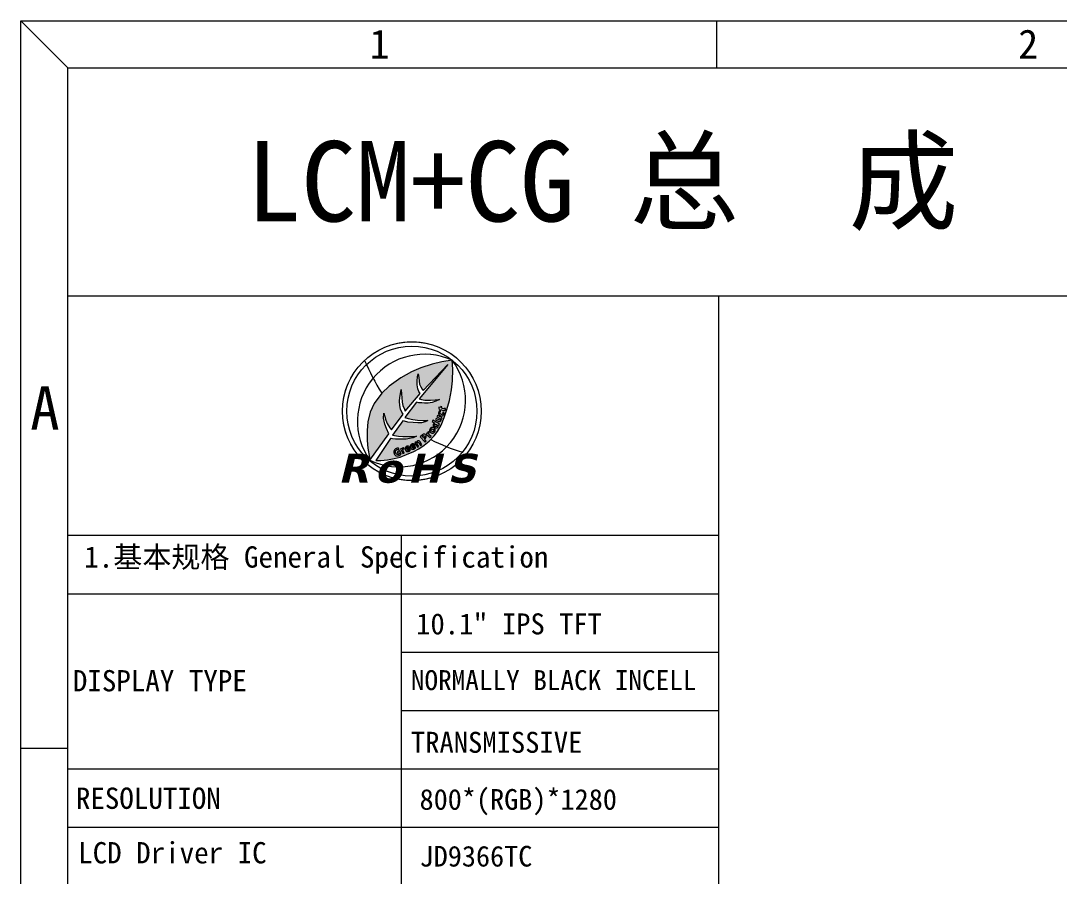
# Model space of a CAD drawing. Header units: millimetres. Extents: x 964 to 1969, y -17351 to -16641.
# Drawn here: x 964.4 to 1226.3, y -16856.4 to -16640.6 of the extents above; entities that cross this region are included whole.
import ezdxf

# ---------------------------------------------------------------- set-up
doc = ezdxf.new("R2010")
doc.units = ezdxf.units.MM
doc.layers.get('0').update_dxf_attribs({"lineweight": 20})
doc.layers.add('LCD', color=4, linetype='Continuous', lineweight=15)
doc.layers.add('图框', color=7, linetype='Continuous', lineweight=30)
doc.styles.add('宋体', font='')
doc.styles.add('文字', font='')
doc.styles.add('汉字', font='')
doc.styles.get('宋体').set_extended_font_data('SimSun')
doc.styles.get('文字').set_extended_font_data('SimSun')
doc.styles.get('汉字').set_extended_font_data('NSimSun')

msp = doc.modelspace()

# ---------------------------------------------------------------- hatches: boundary and pattern name
at = {"lineweight": 0}
h = msp.add_hatch(color=3, dxfattribs=at)
h.dxf.hatch_style = 1
h.set_gradient(color1=(0, 255, 0), one_color=1, tint=1)
h.paths.add_polyline_path([(1071.575, -16738.446), (1071.573, -16738.4), (1071.309, -16738.296), (1071.311, -16738.319), (1071.309, -16738.379), (1071.295, -16738.432), (1071.279, -16738.466), (1071.247, -16738.503), (1071.208, -16738.526), (1071.161, -16738.535), (1071.105, -16738.529), (1071.041, -16738.51), (1070.53, -16738.308), (1070.638, -16738.032), (1070.374, -16737.927), (1070.265, -16738.204), (1069.898, -16738.059), (1069.859, -16738.451), (1070.126, -16738.556), (1070.048, -16738.756), (1070.312, -16738.86), (1070.391, -16738.66), (1070.963, -16738.886), (1071.021, -16738.906), (1071.08, -16738.921), (1071.135, -16738.93), (1071.187, -16738.933), (1071.237, -16738.929), (1071.283, -16738.918), (1071.326, -16738.9), (1071.366, -16738.876), (1071.403, -16738.846), (1071.437, -16738.809), (1071.468, -16738.766), (1071.497, -16738.716), (1071.521, -16738.66), (1071.536, -16738.621), (1071.556, -16738.557), (1071.569, -16738.498)], flags=16)
h.paths.add_polyline_path([(1071.185, -16739.571), (1071.186, -16739.52), (1071.181, -16739.473), (1070.893, -16739.359), (1070.898, -16739.386), (1070.906, -16739.446), (1070.908, -16739.506), (1070.903, -16739.563), (1070.892, -16739.618), (1070.874, -16739.671), (1070.869, -16739.683), (1070.842, -16739.739), (1070.809, -16739.788), (1070.771, -16739.828), (1070.727, -16739.862), (1070.678, -16739.887), (1070.663, -16739.893), (1070.611, -16739.906), (1070.557, -16739.912), (1070.5, -16739.909), (1070.441, -16739.897), (1070.379, -16739.877), (1070.349, -16739.864), (1070.293, -16739.834), (1070.246, -16739.8), (1070.206, -16739.762), (1070.172, -16739.719), (1070.147, -16739.671), (1070.14, -16739.655), (1070.125, -16739.602), (1070.118, -16739.547), (1070.12, -16739.491), (1070.131, -16739.433), (1070.15, -16739.372), (1070.156, -16739.359), (1070.182, -16739.307), (1070.214, -16739.26), (1070.251, -16739.216), (1070.295, -16739.177), (1070.344, -16739.142), (1070.04, -16739.022), (1070.015, -16739.045), (1069.982, -16739.082), (1069.951, -16739.126), (1069.92, -16739.178), (1069.891, -16739.239), (1069.862, -16739.307), (1069.841, -16739.365), (1069.823, -16739.425), (1069.81, -16739.484), (1069.801, -16739.542), (1069.797, -16739.599), (1069.798, -16739.655), (1069.803, -16739.71), (1069.813, -16739.764), (1069.827, -16739.817), (1069.846, -16739.868), (1069.869, -16739.917), (1069.896, -16739.964), (1069.928, -16740.008), (1069.963, -16740.05), (1070.003, -16740.089), (1070.047, -16740.126), (1070.094, -16740.16), (1070.146, -16740.19), (1070.202, -16740.219), (1070.262, -16740.245), (1070.321, -16740.265), (1070.379, -16740.281), (1070.437, -16740.292), (1070.494, -16740.297), (1070.55, -16740.297), (1070.606, -16740.292), (1070.661, -16740.282), (1070.714, -16740.267), (1070.767, -16740.246), (1070.775, -16740.243), (1070.824, -16740.217), (1070.871, -16740.187), (1070.915, -16740.154), (1070.956, -16740.116), (1070.993, -16740.074), (1071.028, -16740.028), (1071.059, -16739.977), (1071.087, -16739.923), (1071.113, -16739.864), (1071.134, -16739.807), (1071.154, -16739.743), (1071.17, -16739.683), (1071.18, -16739.625)], flags=16)
h.paths.add_polyline_path([(1069.832, -16741.695), (1069.889, -16741.711), (1069.944, -16741.721), (1069.997, -16741.726), (1070.047, -16741.726), (1070.095, -16741.719), (1070.139, -16741.708), (1070.182, -16741.691), (1070.222, -16741.668), (1070.26, -16741.64), (1070.295, -16741.606), (1070.327, -16741.567), (1070.358, -16741.521), (1070.385, -16741.47), (1070.397, -16741.443), (1070.416, -16741.39), (1070.429, -16741.336), (1070.434, -16741.282), (1070.432, -16741.228), (1070.423, -16741.174), (1070.407, -16741.119), (1070.384, -16741.065), (1070.354, -16741.01), (1070.356, -16741.005), (1070.535, -16741.093), (1070.702, -16740.753), (1069.531, -16740.177), (1069.364, -16740.517), (1070.034, -16740.846), (1070.091, -16740.879), (1070.137, -16740.916), (1070.173, -16740.957), (1070.199, -16741.003), (1070.21, -16741.035), (1070.218, -16741.09), (1070.211, -16741.146), (1070.19, -16741.203), (1070.165, -16741.247), (1070.131, -16741.283), (1070.094, -16741.309), (1070.05, -16741.324), (1070.003, -16741.329), (1069.949, -16741.323), (1069.89, -16741.306), (1069.827, -16741.279), (1069.153, -16740.948), (1068.985, -16741.289), (1069.691, -16741.637), (1069.709, -16741.645), (1069.772, -16741.673)], flags=16)
h.paths.add_polyline_path([(1069.401, -16742.857), (1069.395, -16742.868), (1069.36, -16742.916), (1069.318, -16742.953), (1069.27, -16742.98), (1069.214, -16742.995), (1069.164, -16742.999), (1069.112, -16742.995), (1069.056, -16742.982), (1068.997, -16742.961), (1068.936, -16742.931), (1068.912, -16742.917), (1068.857, -16742.882), (1068.809, -16742.844), (1068.769, -16742.804), (1068.736, -16742.762), (1068.71, -16742.717), (1068.7, -16742.693), (1068.686, -16742.638), (1068.684, -16742.583), (1068.695, -16742.528), (1068.718, -16742.473), (1068.747, -16742.43), (1068.787, -16742.389), (1068.834, -16742.359), (1068.889, -16742.339), (1068.895, -16742.337), (1068.951, -16742.331), (1069.007, -16742.334), (1069.063, -16742.349), (1069.119, -16742.375), (1069.215, -16742.426), (1069.264, -16742.456), (1069.312, -16742.493), (1069.352, -16742.534), (1069.385, -16742.578), (1069.41, -16742.625), (1069.414, -16742.636), (1069.43, -16742.693), (1069.433, -16742.749), (1069.424, -16742.803)], flags=0)
h.paths.add_polyline_path([(1069.035, -16743.294), (1069.091, -16743.306), (1069.146, -16743.314), (1069.199, -16743.317), (1069.252, -16743.314), (1069.304, -16743.307), (1069.348, -16743.297), (1069.402, -16743.279), (1069.452, -16743.255), (1069.498, -16743.226), (1069.542, -16743.19), (1069.581, -16743.149), (1069.618, -16743.102), (1069.651, -16743.049), (1069.665, -16743.021), (1069.689, -16742.967), (1069.707, -16742.911), (1069.717, -16742.857), (1069.72, -16742.803), (1069.716, -16742.749), (1069.705, -16742.694), (1069.687, -16742.641), (1069.662, -16742.588), (1069.665, -16742.583), (1069.826, -16742.673), (1070.011, -16742.342), (1068.328, -16741.396), (1068.142, -16741.727), (1068.821, -16742.108), (1068.818, -16742.113), (1068.792, -16742.114), (1068.739, -16742.121), (1068.689, -16742.137), (1068.641, -16742.16), (1068.597, -16742.191), (1068.556, -16742.231), (1068.518, -16742.278), (1068.483, -16742.334), (1068.469, -16742.361), (1068.444, -16742.415), (1068.426, -16742.47), (1068.414, -16742.525), (1068.408, -16742.58), (1068.408, -16742.636), (1068.413, -16742.692), (1068.426, -16742.747), (1068.444, -16742.804), (1068.454, -16742.831), (1068.478, -16742.879), (1068.506, -16742.926), (1068.537, -16742.971), (1068.573, -16743.013), (1068.613, -16743.055), (1068.657, -16743.094), (1068.706, -16743.132), (1068.758, -16743.167), (1068.814, -16743.201), (1068.861, -16743.226), (1068.921, -16743.254), (1068.978, -16743.276)], flags=16)
h.paths.add_polyline_path([(1068.221, -16744.641), (1068.276, -16744.641), (1068.33, -16744.636), (1068.384, -16744.626), (1068.411, -16744.619), (1068.464, -16744.602), (1068.513, -16744.58), (1068.561, -16744.554), (1068.607, -16744.523), (1068.651, -16744.488), (1068.694, -16744.448), (1068.734, -16744.403), (1068.773, -16744.354), (1068.81, -16744.299), (1068.835, -16744.259), (1068.865, -16744.203), (1068.89, -16744.147), (1068.91, -16744.092), (1068.925, -16744.037), (1068.936, -16743.982), (1068.941, -16743.927), (1068.941, -16743.873), (1068.937, -16743.818), (1068.928, -16743.764), (1068.919, -16743.729), (1068.901, -16743.676), (1068.879, -16743.626), (1068.853, -16743.578), (1068.823, -16743.532), (1068.787, -16743.487), (1068.747, -16743.445), (1068.702, -16743.405), (1068.654, -16743.366), (1068.6, -16743.329), (1068.585, -16743.32), (1068.53, -16743.288), (1068.474, -16743.261), (1068.419, -16743.24), (1068.364, -16743.224), (1068.309, -16743.213), (1068.254, -16743.208), (1068.2, -16743.207), (1068.145, -16743.212), (1068.09, -16743.222), (1068.068, -16743.227), (1068.016, -16743.244), (1067.966, -16743.266), (1067.918, -16743.292), (1067.872, -16743.322), (1067.828, -16743.357), (1067.785, -16743.397), (1067.744, -16743.442), (1067.706, -16743.491), (1067.669, -16743.545), (1067.643, -16743.586), (1067.614, -16743.642), (1067.588, -16743.698), (1067.568, -16743.753), (1067.552, -16743.808), (1067.541, -16743.863), (1067.535, -16743.918), (1067.533, -16743.972), (1067.536, -16744.026), (1067.544, -16744.08), (1067.552, -16744.115), (1067.568, -16744.168), (1067.589, -16744.218), (1067.614, -16744.266), (1067.644, -16744.312), (1067.679, -16744.357), (1067.719, -16744.399), (1067.763, -16744.44), (1067.812, -16744.48), (1067.866, -16744.516), (1067.89, -16744.531), (1067.946, -16744.562), (1068.001, -16744.588), (1068.056, -16744.609), (1068.112, -16744.625), (1068.167, -16744.636)], flags=16)
h.paths.add_polyline_path([(1067.91, -16743.711), (1067.926, -16743.687), (1067.96, -16743.647), (1067.998, -16743.614), (1068.037, -16743.59), (1068.081, -16743.575), (1068.126, -16743.567), (1068.175, -16743.568), (1068.227, -16743.578), (1068.281, -16743.597), (1068.337, -16743.623), (1068.398, -16743.658), (1068.442, -16743.689), (1068.495, -16743.73), (1068.538, -16743.772), (1068.572, -16743.814), (1068.598, -16743.858), (1068.615, -16743.902), (1068.624, -16743.946), (1068.623, -16743.992), (1068.614, -16744.037), (1068.597, -16744.084), (1068.57, -16744.132), (1068.545, -16744.168), (1068.509, -16744.207), (1068.471, -16744.238), (1068.43, -16744.261), (1068.387, -16744.276), (1068.341, -16744.281), (1068.292, -16744.279), (1068.241, -16744.269), (1068.186, -16744.251), (1068.129, -16744.224), (1068.07, -16744.189), (1068.053, -16744.178), (1068, -16744.138), (1067.955, -16744.097), (1067.919, -16744.054), (1067.89, -16744.009), (1067.871, -16743.962), (1067.862, -16743.93), (1067.856, -16743.876), (1067.863, -16743.821), (1067.88, -16743.766)], flags=0)
h.paths.add_polyline_path([(1067.132, -16744.737), (1067.129, -16744.741), (1066.947, -16744.577), (1066.692, -16744.86), (1067.663, -16745.732), (1067.918, -16745.449), (1067.45, -16745.029), (1067.405, -16744.985), (1067.366, -16744.937), (1067.335, -16744.889), (1067.312, -16744.84), (1067.299, -16744.79), (1067.298, -16744.782), (1067.294, -16744.725), (1067.304, -16744.671), (1067.327, -16744.62), (1067.362, -16744.571), (1067.407, -16744.528), (1067.455, -16744.495), (1067.505, -16744.473), (1067.243, -16744.237), (1067.21, -16744.257), (1067.163, -16744.303), (1067.147, -16744.322), (1067.115, -16744.368), (1067.092, -16744.415), (1067.077, -16744.464), (1067.072, -16744.515), (1067.074, -16744.568), (1067.085, -16744.623), (1067.104, -16744.68)], flags=16)
h.paths.add_polyline_path([(1065.782, -16745.392), (1065.813, -16745.365), (1065.864, -16745.328), (1065.913, -16745.3), (1065.962, -16745.282), (1066.009, -16745.274), (1066.055, -16745.275), (1066.1, -16745.286), (1066.145, -16745.306), (1066.187, -16745.337), (1066.229, -16745.376), (1066.257, -16745.411), (1066.287, -16745.456), (1066.307, -16745.501), (1066.317, -16745.547), (1066.318, -16745.594), (1066.309, -16745.64), (1066.291, -16745.687), (1066.263, -16745.734), (1066.225, -16745.781), (1066.178, -16745.828), (1066.054, -16745.942), (1065.655, -16745.509)], flags=0)
h.paths.add_polyline_path([(1066.688, -16746.631), (1066.256, -16746.162), (1066.404, -16746.027), (1066.428, -16746.005), (1066.472, -16745.96), (1066.513, -16745.915), (1066.548, -16745.868), (1066.58, -16745.819), (1066.607, -16745.77), (1066.63, -16745.719), (1066.649, -16745.666), (1066.663, -16745.613), (1066.673, -16745.558), (1066.678, -16745.505), (1066.678, -16745.448), (1066.672, -16745.392), (1066.661, -16745.338), (1066.645, -16745.285), (1066.621, -16745.234), (1066.593, -16745.184), (1066.559, -16745.135), (1066.52, -16745.088), (1066.513, -16745.081), (1066.472, -16745.04), (1066.43, -16745.003), (1066.387, -16744.972), (1066.344, -16744.945), (1066.301, -16744.924), (1066.257, -16744.906), (1066.211, -16744.894), (1066.166, -16744.887), (1066.12, -16744.884), (1066.074, -16744.886), (1066.027, -16744.894), (1065.979, -16744.905), (1065.93, -16744.922), (1065.881, -16744.944), (1065.832, -16744.97), (1065.781, -16745.001), (1065.73, -16745.038), (1065.679, -16745.079), (1065.627, -16745.124), (1065.164, -16745.55), (1066.402, -16746.894)], flags=16)
h.paths.add_polyline_path([(1064.389, -16747.095), (1064.412, -16747.043), (1064.447, -16746.999), (1064.493, -16746.964), (1064.507, -16746.956), (1064.553, -16746.937), (1064.598, -16746.929), (1064.643, -16746.932), (1064.686, -16746.947), (1064.728, -16746.973), (1064.77, -16747.01), (1064.811, -16747.058), (1064.851, -16747.118), (1065.225, -16747.742), (1065.549, -16747.548), (1065.139, -16746.862), (1065.109, -16746.815), (1065.071, -16746.761), (1065.031, -16746.713), (1064.99, -16746.671), (1064.95, -16746.636), (1064.907, -16746.606), (1064.865, -16746.583), (1064.821, -16746.566), (1064.776, -16746.556), (1064.73, -16746.552), (1064.684, -16746.554), (1064.637, -16746.562), (1064.589, -16746.576), (1064.54, -16746.598), (1064.49, -16746.624), (1064.442, -16746.656), (1064.398, -16746.693), (1064.359, -16746.733), (1064.327, -16746.776), (1064.3, -16746.824), (1064.28, -16746.874), (1064.265, -16746.928), (1064.256, -16746.985), (1064.253, -16747.046), (1064.25, -16747.048), (1064.142, -16746.87), (1063.816, -16747.066), (1064.487, -16748.185), (1064.814, -16747.988), (1064.431, -16747.35), (1064.403, -16747.294), (1064.385, -16747.239), (1064.378, -16747.183), (1064.381, -16747.129)], flags=16)
h.paths.add_polyline_path([(1063.138, -16747.636), (1063.141, -16747.634), (1063.193, -16747.616), (1063.241, -16747.609), (1063.288, -16747.613), (1063.331, -16747.628), (1063.372, -16747.655), (1063.409, -16747.693), (1063.443, -16747.742), (1063.475, -16747.802), (1063.017, -16748.013), (1063.016, -16748.011), (1063.002, -16747.949), (1062.997, -16747.89), (1063.001, -16747.834), (1063.014, -16747.781), (1063.023, -16747.757), (1063.052, -16747.705), (1063.09, -16747.665)], flags=0)
h.paths.add_polyline_path([(1063.927, -16748.428), (1063.963, -16748.39), (1063.994, -16748.351), (1063.877, -16748.096), (1063.85, -16748.136), (1063.814, -16748.18), (1063.774, -16748.221), (1063.73, -16748.259), (1063.683, -16748.293), (1063.631, -16748.324), (1063.576, -16748.352), (1063.517, -16748.376), (1063.459, -16748.393), (1063.404, -16748.401), (1063.353, -16748.402), (1063.305, -16748.394), (1063.261, -16748.377), (1063.22, -16748.353), (1063.182, -16748.32), (1063.148, -16748.278), (1063.117, -16748.229), (1063.897, -16747.871), (1063.83, -16747.724), (1063.812, -16747.687), (1063.78, -16747.63), (1063.747, -16747.578), (1063.711, -16747.531), (1063.673, -16747.489), (1063.632, -16747.452), (1063.589, -16747.42), (1063.543, -16747.391), (1063.495, -16747.369), (1063.48, -16747.362), (1063.428, -16747.346), (1063.374, -16747.336), (1063.32, -16747.331), (1063.265, -16747.333), (1063.208, -16747.341), (1063.15, -16747.353), (1063.091, -16747.373), (1063.031, -16747.398), (1062.979, -16747.424), (1062.929, -16747.455), (1062.883, -16747.489), (1062.84, -16747.527), (1062.803, -16747.568), (1062.769, -16747.613), (1062.739, -16747.661), (1062.714, -16747.712), (1062.692, -16747.768), (1062.683, -16747.798), (1062.67, -16747.851), (1062.662, -16747.906), (1062.659, -16747.961), (1062.66, -16748.017), (1062.666, -16748.074), (1062.677, -16748.131), (1062.693, -16748.188), (1062.713, -16748.247), (1062.737, -16748.306), (1062.744, -16748.319), (1062.774, -16748.378), (1062.806, -16748.432), (1062.841, -16748.481), (1062.878, -16748.526), (1062.917, -16748.565), (1062.96, -16748.601), (1063.004, -16748.631), (1063.05, -16748.657), (1063.099, -16748.679), (1063.107, -16748.681), (1063.158, -16748.698), (1063.21, -16748.708), (1063.263, -16748.713), (1063.318, -16748.714), (1063.375, -16748.709), (1063.432, -16748.698), (1063.491, -16748.683), (1063.551, -16748.662), (1063.612, -16748.637), (1063.626, -16748.63), (1063.686, -16748.6), (1063.743, -16748.568), (1063.795, -16748.535), (1063.844, -16748.501), (1063.888, -16748.466)], flags=16)
h.paths.add_polyline_path([(1061.836, -16748.208), (1061.838, -16748.207), (1061.891, -16748.19), (1061.94, -16748.183), (1061.986, -16748.188), (1062.029, -16748.205), (1062.069, -16748.232), (1062.106, -16748.27), (1062.14, -16748.32), (1062.17, -16748.381), (1061.708, -16748.584), (1061.708, -16748.582), (1061.695, -16748.52), (1061.691, -16748.461), (1061.696, -16748.405), (1061.709, -16748.352), (1061.719, -16748.328), (1061.749, -16748.277), (1061.788, -16748.237)], flags=0)
h.paths.add_polyline_path([(1062.612, -16749.014), (1062.649, -16748.976), (1062.681, -16748.937), (1062.568, -16748.681), (1062.54, -16748.72), (1062.503, -16748.764), (1062.463, -16748.804), (1062.418, -16748.84), (1062.37, -16748.874), (1062.318, -16748.905), (1062.262, -16748.932), (1062.203, -16748.955), (1062.145, -16748.971), (1062.09, -16748.978), (1062.039, -16748.978), (1061.991, -16748.969), (1061.947, -16748.952), (1061.906, -16748.927), (1061.869, -16748.893), (1061.835, -16748.852), (1061.806, -16748.801), (1062.591, -16748.456), (1062.526, -16748.308), (1062.508, -16748.27), (1062.478, -16748.213), (1062.446, -16748.161), (1062.41, -16748.113), (1062.372, -16748.071), (1062.332, -16748.033), (1062.29, -16747.999), (1062.245, -16747.971), (1062.197, -16747.947), (1062.182, -16747.941), (1062.13, -16747.924), (1062.077, -16747.913), (1062.022, -16747.908), (1061.967, -16747.908), (1061.91, -16747.914), (1061.853, -16747.927), (1061.793, -16747.945), (1061.733, -16747.969), (1061.681, -16747.994), (1061.63, -16748.024), (1061.583, -16748.058), (1061.54, -16748.095), (1061.502, -16748.136), (1061.467, -16748.18), (1061.437, -16748.228), (1061.41, -16748.279), (1061.388, -16748.333), (1061.379, -16748.363), (1061.365, -16748.417), (1061.356, -16748.471), (1061.351, -16748.527), (1061.352, -16748.583), (1061.357, -16748.639), (1061.367, -16748.696), (1061.382, -16748.755), (1061.401, -16748.813), (1061.425, -16748.873), (1061.431, -16748.885), (1061.46, -16748.945), (1061.491, -16748.999), (1061.526, -16749.049), (1061.562, -16749.095), (1061.6, -16749.135), (1061.642, -16749.171), (1061.686, -16749.202), (1061.732, -16749.229), (1061.781, -16749.251), (1061.788, -16749.254), (1061.839, -16749.27), (1061.891, -16749.282), (1061.944, -16749.288), (1061.999, -16749.289), (1062.056, -16749.285), (1062.113, -16749.276), (1062.172, -16749.261), (1062.232, -16749.242), (1062.294, -16749.217), (1062.308, -16749.211), (1062.369, -16749.182), (1062.426, -16749.15), (1062.479, -16749.118), (1062.528, -16749.085), (1062.572, -16749.05)], flags=16)
h.paths.add_polyline_path([(1060.674, -16748.694), (1060.67, -16748.696), (1060.565, -16748.474), (1060.22, -16748.637), (1060.776, -16749.817), (1061.121, -16749.655), (1060.853, -16749.087), (1060.829, -16749.028), (1060.811, -16748.969), (1060.801, -16748.912), (1060.8, -16748.859), (1060.806, -16748.808), (1060.809, -16748.8), (1060.828, -16748.746), (1060.858, -16748.7), (1060.898, -16748.661), (1060.95, -16748.631), (1061.008, -16748.608), (1061.065, -16748.596), (1061.119, -16748.595), (1060.969, -16748.276), (1060.931, -16748.282), (1060.87, -16748.306), (1060.848, -16748.317), (1060.801, -16748.346), (1060.761, -16748.382), (1060.729, -16748.421), (1060.703, -16748.466), (1060.685, -16748.515), (1060.674, -16748.57), (1060.67, -16748.63)], flags=16)
h.paths.add_polyline_path([(1060.267, -16750.012), (1060.305, -16749.973), (1060.34, -16749.933), (1060.02, -16749.084), (1059.31, -16749.351), (1059.42, -16749.643), (1059.766, -16749.513), (1059.898, -16749.864), (1059.886, -16749.876), (1059.846, -16749.91), (1059.799, -16749.941), (1059.744, -16749.97), (1059.682, -16749.996), (1059.636, -16750.012), (1059.576, -16750.027), (1059.518, -16750.037), (1059.461, -16750.039), (1059.405, -16750.036), (1059.352, -16750.026), (1059.299, -16750.011), (1059.248, -16749.988), (1059.233, -16749.981), (1059.189, -16749.953), (1059.147, -16749.921), (1059.107, -16749.883), (1059.071, -16749.841), (1059.037, -16749.794), (1059.006, -16749.741), (1058.977, -16749.684), (1058.951, -16749.623), (1058.94, -16749.589), (1058.922, -16749.528), (1058.909, -16749.469), (1058.902, -16749.411), (1058.9, -16749.355), (1058.903, -16749.299), (1058.912, -16749.245), (1058.926, -16749.192), (1058.945, -16749.14), (1058.95, -16749.128), (1058.976, -16749.077), (1059.006, -16749.03), (1059.041, -16748.987), (1059.08, -16748.948), (1059.125, -16748.912), (1059.174, -16748.88), (1059.226, -16748.852), (1059.285, -16748.828), (1059.296, -16748.823), (1059.358, -16748.802), (1059.418, -16748.784), (1059.478, -16748.77), (1059.536, -16748.76), (1059.594, -16748.753), (1059.65, -16748.749), (1059.706, -16748.75), (1059.76, -16748.753), (1059.813, -16748.76), (1059.683, -16748.415), (1059.64, -16748.416), (1059.586, -16748.419), (1059.53, -16748.425), (1059.474, -16748.434), (1059.417, -16748.445), (1059.358, -16748.459), (1059.299, -16748.476), (1059.238, -16748.496), (1059.176, -16748.518), (1059.127, -16748.537), (1059.069, -16748.563), (1059.014, -16748.591), (1058.962, -16748.62), (1058.912, -16748.653), (1058.865, -16748.686), (1058.821, -16748.722), (1058.779, -16748.76), (1058.74, -16748.8), (1058.705, -16748.841), (1058.672, -16748.885), (1058.641, -16748.931), (1058.613, -16748.979), (1058.588, -16749.029), (1058.577, -16749.052), (1058.556, -16749.105), (1058.538, -16749.158), (1058.524, -16749.213), (1058.514, -16749.267), (1058.506, -16749.323), (1058.503, -16749.378), (1058.503, -16749.435), (1058.506, -16749.492), (1058.513, -16749.549), (1058.523, -16749.607), (1058.537, -16749.666), (1058.555, -16749.725), (1058.576, -16749.784), (1058.594, -16749.831), (1058.62, -16749.889), (1058.648, -16749.945), (1058.679, -16749.997), (1058.711, -16750.046), (1058.746, -16750.091), (1058.783, -16750.134), (1058.822, -16750.174), (1058.863, -16750.21), (1058.906, -16750.243), (1058.951, -16750.273), (1058.999, -16750.3), (1059.048, -16750.324), (1059.096, -16750.342), (1059.147, -16750.359), (1059.2, -16750.372), (1059.253, -16750.382), (1059.308, -16750.388), (1059.363, -16750.391), (1059.419, -16750.389), (1059.476, -16750.385), (1059.535, -16750.377), (1059.594, -16750.365), (1059.655, -16750.35), (1059.716, -16750.332), (1059.779, -16750.31), (1059.819, -16750.294), (1059.879, -16750.269), (1059.936, -16750.242), (1059.991, -16750.214), (1060.044, -16750.184), (1060.093, -16750.152), (1060.141, -16750.12), (1060.185, -16750.085), (1060.228, -16750.049)], flags=16)
h.paths.add_polyline_path([(1073.199, -16726.23), (1070.646, -16726.663), (1068.177, -16727.223), (1065.351, -16728.164), (1063.001, -16729.184), (1060.239, -16730.697), (1057.302, -16732.75), (1055.449, -16734.537), (1053.539, -16737.154), (1052.548, -16739.38), (1051.966, -16741.808), (1051.776, -16743.939), (1051.776, -16746.473), (1051.981, -16748.388), (1052.349, -16750.78), (1052.432, -16751.32), (1052.46, -16751.48), (1057.257, -16744.825), (1056.65, -16743.491), (1056.275, -16742.375), (1055.94, -16740.9), (1055.957, -16739.798), (1055.969, -16739.601), (1056.233, -16740.465), (1056.52, -16741.403), (1056.838, -16742.181), (1057.509, -16743.301), (1057.899, -16743.772), (1060.825, -16739.845), (1060.522, -16739.362), (1060.213, -16738.6), (1060.062, -16737.703), (1059.971, -16736.604), (1060.045, -16735.64), (1060.179, -16734.708), (1060.332, -16733.647), (1060.45, -16734.78), (1060.527, -16735.684), (1060.625, -16736.828), (1060.804, -16737.692), (1061.188, -16738.576), (1061.405, -16739.074), (1065.162, -16734.667), (1064.835, -16734.133), (1064.579, -16733.43), (1064.377, -16732.444), (1064.369, -16731.538), (1064.447, -16730.328), (1064.678, -16729.675), (1064.816, -16730.636), (1064.914, -16731.565), (1065.02, -16732.305), (1065.3, -16732.972), (1065.662, -16733.509), (1065.893, -16733.852), (1072.136, -16727.313), (1064.917, -16735.996), (1065.514, -16736.164), (1066.349, -16736.29), (1066.918, -16736.29), (1067.794, -16736.29), (1068.942, -16736.22), (1069.751, -16736.171), (1070.042, -16736.133), (1069.132, -16736.559), (1068.152, -16736.87), (1067.132, -16737.054), (1066.262, -16737.054), (1065.566, -16737.015), (1064.825, -16736.973), (1064.221, -16736.857), (1061.278, -16740.712), (1062.123, -16740.943), (1063.311, -16741.237), (1064.467, -16741.343), (1065.974, -16741.43), (1066.783, -16741.43), (1067.083, -16741.414), (1066.421, -16741.796), (1065.467, -16742.03), (1064.571, -16742.03), (1063.393, -16741.995), (1062, -16741.832), (1061.194, -16741.627), (1060.772, -16741.52), (1058.159, -16745.155), (1059.663, -16745.379), (1060.815, -16745.474), (1062.034, -16745.474), (1063.277, -16745.474), (1064.256, -16745.376), (1063.393, -16745.8), (1062.444, -16746.024), (1061.623, -16746.138), (1060.943, -16746.175), (1059.742, -16746.159), (1058.915, -16746.122), (1058.213, -16746.095), (1057.819, -16745.993), (1057.704, -16745.974), (1053.938, -16751.501), (1055.249, -16751.527), (1056.906, -16751.369), (1058.631, -16750.997), (1060.071, -16750.687), (1061.697, -16750.028), (1063.526, -16749.25), (1064.797, -16748.595), (1066.173, -16747.68), (1067.416, -16746.692), (1068.68, -16745.304), (1069.532, -16744.207), (1070.468, -16742.632), (1071.206, -16740.661), (1071.858, -16738.641), (1072.522, -16736.408), (1073.046, -16733.691), (1073.262, -16731.408), (1073.354, -16728.533)])
h = msp.add_hatch(color=81, dxfattribs=at)
h.dxf.hatch_style = 1
h.set_gradient(color1=(159, 255, 127), tint=1)
h.paths.add_polyline_path([(1061.836, -16748.208), (1061.838, -16748.207), (1061.891, -16748.19), (1061.94, -16748.183), (1061.986, -16748.188), (1062.029, -16748.205), (1062.069, -16748.232), (1062.106, -16748.27), (1062.14, -16748.32), (1062.17, -16748.381), (1061.708, -16748.584), (1061.708, -16748.582), (1061.695, -16748.52), (1061.691, -16748.461), (1061.696, -16748.405), (1061.709, -16748.352), (1061.719, -16748.328), (1061.749, -16748.277), (1061.788, -16748.237)])
h.paths.add_polyline_path([(1063.138, -16747.636), (1063.141, -16747.634), (1063.193, -16747.616), (1063.241, -16747.609), (1063.288, -16747.613), (1063.331, -16747.628), (1063.372, -16747.655), (1063.409, -16747.693), (1063.443, -16747.742), (1063.475, -16747.802), (1063.017, -16748.013), (1063.016, -16748.011), (1063.002, -16747.949), (1062.997, -16747.89), (1063.001, -16747.834), (1063.014, -16747.781), (1063.023, -16747.757), (1063.052, -16747.705), (1063.09, -16747.665)])
h.paths.add_polyline_path([(1065.782, -16745.392), (1065.813, -16745.365), (1065.864, -16745.328), (1065.913, -16745.3), (1065.962, -16745.282), (1066.009, -16745.274), (1066.055, -16745.275), (1066.1, -16745.286), (1066.145, -16745.306), (1066.187, -16745.337), (1066.229, -16745.376), (1066.257, -16745.411), (1066.287, -16745.456), (1066.307, -16745.501), (1066.317, -16745.547), (1066.318, -16745.594), (1066.309, -16745.64), (1066.291, -16745.687), (1066.263, -16745.734), (1066.225, -16745.781), (1066.178, -16745.828), (1066.054, -16745.942), (1065.655, -16745.509)])
h.paths.add_polyline_path([(1067.91, -16743.711), (1067.926, -16743.687), (1067.96, -16743.647), (1067.998, -16743.614), (1068.037, -16743.59), (1068.081, -16743.575), (1068.126, -16743.567), (1068.175, -16743.568), (1068.227, -16743.578), (1068.281, -16743.597), (1068.337, -16743.623), (1068.398, -16743.658), (1068.442, -16743.689), (1068.495, -16743.73), (1068.538, -16743.772), (1068.572, -16743.814), (1068.598, -16743.858), (1068.615, -16743.902), (1068.624, -16743.946), (1068.623, -16743.992), (1068.614, -16744.037), (1068.597, -16744.084), (1068.57, -16744.132), (1068.545, -16744.168), (1068.509, -16744.207), (1068.471, -16744.238), (1068.43, -16744.261), (1068.387, -16744.276), (1068.341, -16744.281), (1068.292, -16744.279), (1068.241, -16744.269), (1068.186, -16744.251), (1068.129, -16744.224), (1068.07, -16744.189), (1068.053, -16744.178), (1068, -16744.138), (1067.955, -16744.097), (1067.919, -16744.054), (1067.89, -16744.009), (1067.871, -16743.962), (1067.862, -16743.93), (1067.856, -16743.876), (1067.863, -16743.821), (1067.88, -16743.766)])
h.paths.add_polyline_path([(1069.401, -16742.857), (1069.395, -16742.868), (1069.36, -16742.916), (1069.318, -16742.953), (1069.27, -16742.98), (1069.214, -16742.995), (1069.164, -16742.999), (1069.112, -16742.995), (1069.056, -16742.982), (1068.997, -16742.961), (1068.936, -16742.931), (1068.912, -16742.917), (1068.857, -16742.882), (1068.809, -16742.844), (1068.769, -16742.804), (1068.736, -16742.762), (1068.71, -16742.717), (1068.7, -16742.693), (1068.686, -16742.638), (1068.684, -16742.583), (1068.695, -16742.528), (1068.718, -16742.473), (1068.747, -16742.43), (1068.787, -16742.389), (1068.834, -16742.359), (1068.889, -16742.339), (1068.895, -16742.337), (1068.951, -16742.331), (1069.007, -16742.334), (1069.063, -16742.349), (1069.119, -16742.375), (1069.215, -16742.426), (1069.264, -16742.456), (1069.312, -16742.493), (1069.352, -16742.534), (1069.385, -16742.578), (1069.41, -16742.625), (1069.414, -16742.636), (1069.43, -16742.693), (1069.433, -16742.749), (1069.424, -16742.803)])

# ---------------------------------------------------------------- linework, layer by layer
at = {"color": 0, "lineweight": 0}
for p, q in [((1140.421, -16862.403), (1140.421, -16709.96)), ((976.287, -16770.412), (1140.421, -16770.412)), ((1060.377, -16770.412), (1060.377, -16921.387)), ((976.287, -16785.145), (1140.421, -16785.145)), ((1060.377, -16799.877), (1140.421, -16799.877)), ((1060.377, -16814.61), (1140.421, -16814.61)), ((976.287, -16829.342), (1140.421, -16829.342)), ((976.287, -16844.074), (1140.421, -16844.074))]:
    msp.add_line(p, q, dxfattribs=at)
at = {"color": 114, "lineweight": 0}
for points, const_width in [([(1080.559, -16739.098, 1), (1045.547, -16739.098, 1), (1080.559, -16739.098)], 0.274), ([(1079.463, -16739.098, 1), (1046.644, -16739.098, 1), (1079.463, -16739.098, 96.6242432)], 0.11), ([(1073.199, -16726.23, 0.7651801), (1052.46, -16751.48, 0.515628)], 0.11), ([(1051.135, -16726.276, 0.0049918), (1051.602, -16727.345, 0.0349399), (1055.449, -16734.537)], 0.11), ([(1052.46, -16751.48, 0.787381), (1073.199, -16726.23, 2.9857696)], 0.11), ([(1067.841, -16746.225, 0.0512156), (1075.79, -16749.445, 0.9892776)], 0.11)]:
    msp.add_lwpolyline(points, format="xyb", dxfattribs=dict(at, const_width=const_width))
at = {"color": 104, "lineweight": 0}
msp.add_lwpolyline([(1073.199, -16726.23), (1070.646, -16726.663), (1068.177, -16727.223), (1065.351, -16728.164), (1063.001, -16729.184), (1060.239, -16730.697), (1057.302, -16732.75), (1055.449, -16734.537), (1053.539, -16737.154), (1052.548, -16739.38), (1051.966, -16741.808), (1051.776, -16743.939), (1051.776, -16746.473), (1051.981, -16748.388), (1052.349, -16750.78), (1052.432, -16751.32), (1052.46, -16751.48), (1057.257, -16744.825), (1056.65, -16743.491), (1056.275, -16742.375), (1055.94, -16740.9), (1055.957, -16739.798), (1055.969, -16739.601), (1056.233, -16740.465), (1056.52, -16741.403), (1056.838, -16742.181), (1057.509, -16743.301), (1057.899, -16743.772), (1060.825, -16739.845), (1060.522, -16739.362), (1060.213, -16738.6), (1060.062, -16737.703), (1059.971, -16736.604), (1060.045, -16735.64), (1060.179, -16734.708), (1060.332, -16733.647), (1060.45, -16734.78), (1060.527, -16735.684), (1060.625, -16736.828), (1060.804, -16737.692), (1061.188, -16738.576), (1061.405, -16739.074), (1065.162, -16734.667), (1064.835, -16734.133), (1064.579, -16733.43), (1064.377, -16732.444), (1064.369, -16731.538), (1064.447, -16730.328), (1064.678, -16729.675), (1064.816, -16730.636), (1064.914, -16731.565), (1065.02, -16732.305), (1065.3, -16732.972), (1065.662, -16733.509), (1065.893, -16733.852), (1072.136, -16727.313), (1064.917, -16735.996), (1065.514, -16736.164), (1066.349, -16736.29), (1066.918, -16736.29), (1067.794, -16736.29), (1068.942, -16736.22), (1069.751, -16736.171), (1070.042, -16736.133), (1069.132, -16736.559), (1068.152, -16736.87), (1067.132, -16737.054), (1066.262, -16737.054), (1065.566, -16737.015), (1064.825, -16736.973), (1064.221, -16736.857), (1061.278, -16740.712), (1062.123, -16740.943), (1063.311, -16741.237), (1064.467, -16741.343), (1065.974, -16741.43), (1066.783, -16741.43), (1067.083, -16741.414), (1066.421, -16741.796), (1065.467, -16742.03), (1064.571, -16742.03), (1063.393, -16741.995), (1062, -16741.832), (1061.194, -16741.627), (1060.772, -16741.52), (1058.159, -16745.155), (1059.663, -16745.379), (1060.815, -16745.474), (1062.034, -16745.474), (1063.277, -16745.474), (1064.256, -16745.376), (1063.393, -16745.8), (1062.444, -16746.024), (1061.623, -16746.138), (1060.943, -16746.175), (1059.742, -16746.159), (1058.915, -16746.122), (1058.213, -16746.095), (1057.819, -16745.993), (1057.704, -16745.974), (1053.938, -16751.501), (1055.249, -16751.527), (1056.906, -16751.369), (1058.631, -16750.997), (1060.071, -16750.687), (1061.697, -16750.028), (1063.526, -16749.25), (1064.797, -16748.595), (1066.173, -16747.68), (1067.416, -16746.692), (1068.68, -16745.304), (1069.532, -16744.207), (1070.468, -16742.632), (1071.206, -16740.661), (1071.858, -16738.641), (1072.522, -16736.408), (1073.046, -16733.691), (1073.262, -16731.408), (1073.354, -16728.533), (1073.199, -16726.23)], dxfattribs=at)
for points in [[(1071.185, -16739.571), (1071.186, -16739.52), (1071.181, -16739.473), (1070.893, -16739.359), (1070.898, -16739.386), (1070.906, -16739.446), (1070.908, -16739.506), (1070.903, -16739.563), (1070.892, -16739.618), (1070.874, -16739.671), (1070.869, -16739.683), (1070.842, -16739.739), (1070.809, -16739.788), (1070.771, -16739.828), (1070.727, -16739.862), (1070.678, -16739.887), (1070.663, -16739.893), (1070.611, -16739.906), (1070.557, -16739.912), (1070.5, -16739.909), (1070.441, -16739.897), (1070.379, -16739.877), (1070.349, -16739.864), (1070.293, -16739.834), (1070.246, -16739.8), (1070.206, -16739.762), (1070.172, -16739.719), (1070.147, -16739.671), (1070.14, -16739.655), (1070.125, -16739.602), (1070.118, -16739.547), (1070.12, -16739.491), (1070.131, -16739.433), (1070.15, -16739.372), (1070.156, -16739.359), (1070.182, -16739.307), (1070.214, -16739.26), (1070.251, -16739.216), (1070.295, -16739.177), (1070.344, -16739.142), (1070.04, -16739.022), (1070.015, -16739.045), (1069.982, -16739.082), (1069.951, -16739.126), (1069.92, -16739.178), (1069.891, -16739.239), (1069.862, -16739.307), (1069.841, -16739.365), (1069.823, -16739.425), (1069.81, -16739.484), (1069.801, -16739.542), (1069.797, -16739.599), (1069.798, -16739.655), (1069.803, -16739.71), (1069.813, -16739.764), (1069.827, -16739.817), (1069.846, -16739.868), (1069.869, -16739.917), (1069.896, -16739.964), (1069.928, -16740.008), (1069.963, -16740.05), (1070.003, -16740.089), (1070.047, -16740.126), (1070.094, -16740.16), (1070.146, -16740.19), (1070.202, -16740.219), (1070.262, -16740.245), (1070.321, -16740.265), (1070.379, -16740.281), (1070.437, -16740.292), (1070.494, -16740.297), (1070.55, -16740.297), (1070.606, -16740.292), (1070.661, -16740.282), (1070.714, -16740.267), (1070.767, -16740.246), (1070.775, -16740.243), (1070.824, -16740.217), (1070.871, -16740.187), (1070.915, -16740.154), (1070.956, -16740.116), (1070.993, -16740.074), (1071.028, -16740.028), (1071.059, -16739.977), (1071.087, -16739.923), (1071.113, -16739.864), (1071.134, -16739.807), (1071.154, -16739.743), (1071.17, -16739.683), (1071.18, -16739.625)], [(1071.575, -16738.446), (1071.573, -16738.4), (1071.309, -16738.296), (1071.311, -16738.319), (1071.309, -16738.379), (1071.295, -16738.432), (1071.279, -16738.466), (1071.247, -16738.503), (1071.208, -16738.526), (1071.161, -16738.535), (1071.105, -16738.529), (1071.041, -16738.51), (1070.53, -16738.308), (1070.638, -16738.032), (1070.374, -16737.927), (1070.265, -16738.204), (1069.898, -16738.059), (1069.859, -16738.451), (1070.126, -16738.556), (1070.048, -16738.756), (1070.312, -16738.86), (1070.391, -16738.66), (1070.963, -16738.886), (1071.021, -16738.906), (1071.08, -16738.921), (1071.135, -16738.93), (1071.187, -16738.933), (1071.237, -16738.929), (1071.283, -16738.918), (1071.326, -16738.9), (1071.366, -16738.876), (1071.403, -16738.846), (1071.437, -16738.809), (1071.468, -16738.766), (1071.497, -16738.716), (1071.521, -16738.66), (1071.536, -16738.621), (1071.556, -16738.557), (1071.569, -16738.498)], [(1069.035, -16743.294), (1069.091, -16743.306), (1069.146, -16743.314), (1069.199, -16743.317), (1069.252, -16743.314), (1069.304, -16743.307), (1069.348, -16743.297), (1069.402, -16743.279), (1069.452, -16743.255), (1069.498, -16743.226), (1069.542, -16743.19), (1069.581, -16743.149), (1069.618, -16743.102), (1069.651, -16743.049), (1069.665, -16743.021), (1069.689, -16742.967), (1069.707, -16742.911), (1069.717, -16742.857), (1069.72, -16742.803), (1069.716, -16742.749), (1069.705, -16742.694), (1069.687, -16742.641), (1069.662, -16742.588), (1069.665, -16742.583), (1069.826, -16742.673), (1070.011, -16742.342), (1068.328, -16741.396), (1068.142, -16741.727), (1068.821, -16742.108), (1068.818, -16742.113), (1068.792, -16742.114), (1068.739, -16742.121), (1068.689, -16742.137), (1068.641, -16742.16), (1068.597, -16742.191), (1068.556, -16742.231), (1068.518, -16742.278), (1068.483, -16742.334), (1068.469, -16742.361), (1068.444, -16742.415), (1068.426, -16742.47), (1068.414, -16742.525), (1068.408, -16742.58), (1068.408, -16742.636), (1068.413, -16742.692), (1068.426, -16742.747), (1068.444, -16742.804), (1068.454, -16742.831), (1068.478, -16742.879), (1068.506, -16742.926), (1068.537, -16742.971), (1068.573, -16743.013), (1068.613, -16743.055), (1068.657, -16743.094), (1068.706, -16743.132), (1068.758, -16743.167), (1068.814, -16743.201), (1068.861, -16743.226), (1068.921, -16743.254), (1068.978, -16743.276)], [(1069.832, -16741.695), (1069.889, -16741.711), (1069.944, -16741.721), (1069.997, -16741.726), (1070.047, -16741.726), (1070.095, -16741.719), (1070.139, -16741.708), (1070.182, -16741.691), (1070.222, -16741.668), (1070.26, -16741.64), (1070.295, -16741.606), (1070.327, -16741.567), (1070.358, -16741.521), (1070.385, -16741.47), (1070.397, -16741.443), (1070.416, -16741.39), (1070.429, -16741.336), (1070.434, -16741.282), (1070.432, -16741.228), (1070.423, -16741.174), (1070.407, -16741.119), (1070.384, -16741.065), (1070.354, -16741.01), (1070.356, -16741.005), (1070.535, -16741.093), (1070.702, -16740.753), (1069.531, -16740.177), (1069.364, -16740.517), (1070.034, -16740.846), (1070.091, -16740.879), (1070.137, -16740.916), (1070.173, -16740.957), (1070.199, -16741.003), (1070.21, -16741.035), (1070.218, -16741.09), (1070.211, -16741.146), (1070.19, -16741.203), (1070.165, -16741.247), (1070.131, -16741.283), (1070.094, -16741.309), (1070.05, -16741.324), (1070.003, -16741.329), (1069.949, -16741.323), (1069.89, -16741.306), (1069.827, -16741.279), (1069.153, -16740.948), (1068.985, -16741.289), (1069.691, -16741.637), (1069.709, -16741.645), (1069.772, -16741.673)], [(1067.132, -16744.737), (1067.129, -16744.741), (1066.947, -16744.577), (1066.692, -16744.86), (1067.663, -16745.732), (1067.918, -16745.449), (1067.45, -16745.029), (1067.405, -16744.985), (1067.366, -16744.937), (1067.335, -16744.889), (1067.312, -16744.84), (1067.299, -16744.79), (1067.298, -16744.782), (1067.294, -16744.725), (1067.304, -16744.671), (1067.327, -16744.62), (1067.362, -16744.571), (1067.407, -16744.528), (1067.455, -16744.495), (1067.505, -16744.473), (1067.243, -16744.237), (1067.21, -16744.257), (1067.163, -16744.303), (1067.147, -16744.322), (1067.115, -16744.368), (1067.092, -16744.415), (1067.077, -16744.464), (1067.072, -16744.515), (1067.074, -16744.568), (1067.085, -16744.623), (1067.104, -16744.68)], [(1068.221, -16744.641), (1068.276, -16744.641), (1068.33, -16744.636), (1068.384, -16744.626), (1068.411, -16744.619), (1068.464, -16744.602), (1068.513, -16744.58), (1068.561, -16744.554), (1068.607, -16744.523), (1068.651, -16744.488), (1068.694, -16744.448), (1068.734, -16744.403), (1068.773, -16744.354), (1068.81, -16744.299), (1068.835, -16744.259), (1068.865, -16744.203), (1068.89, -16744.147), (1068.91, -16744.092), (1068.925, -16744.037), (1068.936, -16743.982), (1068.941, -16743.927), (1068.941, -16743.873), (1068.937, -16743.818), (1068.928, -16743.764), (1068.919, -16743.729), (1068.901, -16743.676), (1068.879, -16743.626), (1068.853, -16743.578), (1068.823, -16743.532), (1068.787, -16743.487), (1068.747, -16743.445), (1068.702, -16743.405), (1068.654, -16743.366), (1068.6, -16743.329), (1068.585, -16743.32), (1068.53, -16743.288), (1068.474, -16743.261), (1068.419, -16743.24), (1068.364, -16743.224), (1068.309, -16743.213), (1068.254, -16743.208), (1068.2, -16743.207), (1068.145, -16743.212), (1068.09, -16743.222), (1068.068, -16743.227), (1068.016, -16743.244), (1067.966, -16743.266), (1067.918, -16743.292), (1067.872, -16743.322), (1067.828, -16743.357), (1067.785, -16743.397), (1067.744, -16743.442), (1067.706, -16743.491), (1067.669, -16743.545), (1067.643, -16743.586), (1067.614, -16743.642), (1067.588, -16743.698), (1067.568, -16743.753), (1067.552, -16743.808), (1067.541, -16743.863), (1067.535, -16743.918), (1067.533, -16743.972), (1067.536, -16744.026), (1067.544, -16744.08), (1067.552, -16744.115), (1067.568, -16744.168), (1067.589, -16744.218), (1067.614, -16744.266), (1067.644, -16744.312), (1067.679, -16744.357), (1067.719, -16744.399), (1067.763, -16744.44), (1067.812, -16744.48), (1067.866, -16744.516), (1067.89, -16744.531), (1067.946, -16744.562), (1068.001, -16744.588), (1068.056, -16744.609), (1068.112, -16744.625), (1068.167, -16744.636)], [(1067.91, -16743.711), (1067.926, -16743.687), (1067.96, -16743.647), (1067.998, -16743.614), (1068.037, -16743.59), (1068.081, -16743.575), (1068.126, -16743.567), (1068.175, -16743.568), (1068.227, -16743.578), (1068.281, -16743.597), (1068.337, -16743.623), (1068.398, -16743.658), (1068.442, -16743.689), (1068.495, -16743.73), (1068.538, -16743.772), (1068.572, -16743.814), (1068.598, -16743.858), (1068.615, -16743.902), (1068.624, -16743.946), (1068.623, -16743.992), (1068.614, -16744.037), (1068.597, -16744.084), (1068.57, -16744.132), (1068.545, -16744.168), (1068.509, -16744.207), (1068.471, -16744.238), (1068.43, -16744.261), (1068.387, -16744.276), (1068.341, -16744.281), (1068.292, -16744.279), (1068.241, -16744.269), (1068.186, -16744.251), (1068.129, -16744.224), (1068.07, -16744.189), (1068.053, -16744.178), (1068, -16744.138), (1067.955, -16744.097), (1067.919, -16744.054), (1067.89, -16744.009), (1067.871, -16743.962), (1067.862, -16743.93), (1067.856, -16743.876), (1067.863, -16743.821), (1067.88, -16743.766)], [(1069.401, -16742.857), (1069.395, -16742.868), (1069.36, -16742.916), (1069.318, -16742.953), (1069.27, -16742.98), (1069.214, -16742.995), (1069.164, -16742.999), (1069.112, -16742.995), (1069.056, -16742.982), (1068.997, -16742.961), (1068.936, -16742.931), (1068.912, -16742.917), (1068.857, -16742.882), (1068.809, -16742.844), (1068.769, -16742.804), (1068.736, -16742.762), (1068.71, -16742.717), (1068.7, -16742.693), (1068.686, -16742.638), (1068.684, -16742.583), (1068.695, -16742.528), (1068.718, -16742.473), (1068.747, -16742.43), (1068.787, -16742.389), (1068.834, -16742.359), (1068.889, -16742.339), (1068.895, -16742.337), (1068.951, -16742.331), (1069.007, -16742.334), (1069.063, -16742.349), (1069.119, -16742.375), (1069.215, -16742.426), (1069.264, -16742.456), (1069.312, -16742.493), (1069.352, -16742.534), (1069.385, -16742.578), (1069.41, -16742.625), (1069.414, -16742.636), (1069.43, -16742.693), (1069.433, -16742.749), (1069.424, -16742.803)], [(1063.927, -16748.428), (1063.963, -16748.39), (1063.994, -16748.351), (1063.877, -16748.096), (1063.85, -16748.136), (1063.814, -16748.18), (1063.774, -16748.221), (1063.73, -16748.259), (1063.683, -16748.293), (1063.631, -16748.324), (1063.576, -16748.352), (1063.517, -16748.376), (1063.459, -16748.393), (1063.404, -16748.401), (1063.353, -16748.402), (1063.305, -16748.394), (1063.261, -16748.377), (1063.22, -16748.353), (1063.182, -16748.32), (1063.148, -16748.278), (1063.117, -16748.229), (1063.897, -16747.871), (1063.83, -16747.724), (1063.812, -16747.687), (1063.78, -16747.63), (1063.747, -16747.578), (1063.711, -16747.531), (1063.673, -16747.489), (1063.632, -16747.452), (1063.589, -16747.42), (1063.543, -16747.391), (1063.495, -16747.369), (1063.48, -16747.362), (1063.428, -16747.346), (1063.374, -16747.336), (1063.32, -16747.331), (1063.265, -16747.333), (1063.208, -16747.341), (1063.15, -16747.353), (1063.091, -16747.373), (1063.031, -16747.398), (1062.979, -16747.424), (1062.929, -16747.455), (1062.883, -16747.489), (1062.84, -16747.527), (1062.803, -16747.568), (1062.769, -16747.613), (1062.739, -16747.661), (1062.714, -16747.712), (1062.692, -16747.768), (1062.683, -16747.798), (1062.67, -16747.851), (1062.662, -16747.906), (1062.659, -16747.961), (1062.66, -16748.017), (1062.666, -16748.074), (1062.677, -16748.131), (1062.693, -16748.188), (1062.713, -16748.247), (1062.737, -16748.306), (1062.744, -16748.319), (1062.774, -16748.378), (1062.806, -16748.432), (1062.841, -16748.481), (1062.878, -16748.526), (1062.917, -16748.565), (1062.96, -16748.601), (1063.004, -16748.631), (1063.05, -16748.657), (1063.099, -16748.679), (1063.107, -16748.681), (1063.158, -16748.698), (1063.21, -16748.708), (1063.263, -16748.713), (1063.318, -16748.714), (1063.375, -16748.709), (1063.432, -16748.698), (1063.491, -16748.683), (1063.551, -16748.662), (1063.612, -16748.637), (1063.626, -16748.63), (1063.686, -16748.6), (1063.743, -16748.568), (1063.795, -16748.535), (1063.844, -16748.501), (1063.888, -16748.466)], [(1064.389, -16747.095), (1064.412, -16747.043), (1064.447, -16746.999), (1064.493, -16746.964), (1064.507, -16746.956), (1064.553, -16746.937), (1064.598, -16746.929), (1064.643, -16746.932), (1064.686, -16746.947), (1064.728, -16746.973), (1064.77, -16747.01), (1064.811, -16747.058), (1064.851, -16747.118), (1065.225, -16747.742), (1065.549, -16747.548), (1065.139, -16746.862), (1065.109, -16746.815), (1065.071, -16746.761), (1065.031, -16746.713), (1064.99, -16746.671), (1064.95, -16746.636), (1064.907, -16746.606), (1064.865, -16746.583), (1064.821, -16746.566), (1064.776, -16746.556), (1064.73, -16746.552), (1064.684, -16746.554), (1064.637, -16746.562), (1064.589, -16746.576), (1064.54, -16746.598), (1064.49, -16746.624), (1064.442, -16746.656), (1064.398, -16746.693), (1064.359, -16746.733), (1064.327, -16746.776), (1064.3, -16746.824), (1064.28, -16746.874), (1064.265, -16746.928), (1064.256, -16746.985), (1064.253, -16747.046), (1064.25, -16747.048), (1064.142, -16746.87), (1063.816, -16747.066), (1064.487, -16748.185), (1064.814, -16747.988), (1064.431, -16747.35), (1064.403, -16747.294), (1064.385, -16747.239), (1064.378, -16747.183), (1064.381, -16747.129)], [(1066.688, -16746.631), (1066.256, -16746.162), (1066.404, -16746.027), (1066.428, -16746.005), (1066.472, -16745.96), (1066.513, -16745.915), (1066.548, -16745.868), (1066.58, -16745.819), (1066.607, -16745.77), (1066.63, -16745.719), (1066.649, -16745.666), (1066.663, -16745.613), (1066.673, -16745.558), (1066.678, -16745.505), (1066.678, -16745.448), (1066.672, -16745.392), (1066.661, -16745.338), (1066.645, -16745.285), (1066.621, -16745.234), (1066.593, -16745.184), (1066.559, -16745.135), (1066.52, -16745.088), (1066.513, -16745.081), (1066.472, -16745.04), (1066.43, -16745.003), (1066.387, -16744.972), (1066.344, -16744.945), (1066.301, -16744.924), (1066.257, -16744.906), (1066.211, -16744.894), (1066.166, -16744.887), (1066.12, -16744.884), (1066.074, -16744.886), (1066.027, -16744.894), (1065.979, -16744.905), (1065.93, -16744.922), (1065.881, -16744.944), (1065.832, -16744.97), (1065.781, -16745.001), (1065.73, -16745.038), (1065.679, -16745.079), (1065.627, -16745.124), (1065.164, -16745.55), (1066.402, -16746.894)], [(1065.782, -16745.392), (1065.813, -16745.365), (1065.864, -16745.328), (1065.913, -16745.3), (1065.962, -16745.282), (1066.009, -16745.274), (1066.055, -16745.275), (1066.1, -16745.286), (1066.145, -16745.306), (1066.187, -16745.337), (1066.229, -16745.376), (1066.257, -16745.411), (1066.287, -16745.456), (1066.307, -16745.501), (1066.317, -16745.547), (1066.318, -16745.594), (1066.309, -16745.64), (1066.291, -16745.687), (1066.263, -16745.734), (1066.225, -16745.781), (1066.178, -16745.828), (1066.054, -16745.942), (1065.655, -16745.509)], [(1060.267, -16750.012), (1060.305, -16749.973), (1060.34, -16749.933), (1060.02, -16749.084), (1059.31, -16749.351), (1059.42, -16749.643), (1059.766, -16749.513), (1059.898, -16749.864), (1059.886, -16749.876), (1059.846, -16749.91), (1059.799, -16749.941), (1059.744, -16749.97), (1059.682, -16749.996), (1059.636, -16750.012), (1059.576, -16750.027), (1059.518, -16750.037), (1059.461, -16750.039), (1059.405, -16750.036), (1059.352, -16750.026), (1059.299, -16750.011), (1059.248, -16749.988), (1059.233, -16749.981), (1059.189, -16749.953), (1059.147, -16749.921), (1059.107, -16749.883), (1059.071, -16749.841), (1059.037, -16749.794), (1059.006, -16749.741), (1058.977, -16749.684), (1058.951, -16749.623), (1058.94, -16749.589), (1058.922, -16749.528), (1058.909, -16749.469), (1058.902, -16749.411), (1058.9, -16749.355), (1058.903, -16749.299), (1058.912, -16749.245), (1058.926, -16749.192), (1058.945, -16749.14), (1058.95, -16749.128), (1058.976, -16749.077), (1059.006, -16749.03), (1059.041, -16748.987), (1059.08, -16748.948), (1059.125, -16748.912), (1059.174, -16748.88), (1059.226, -16748.852), (1059.285, -16748.828), (1059.296, -16748.823), (1059.358, -16748.802), (1059.418, -16748.784), (1059.478, -16748.77), (1059.536, -16748.76), (1059.594, -16748.753), (1059.65, -16748.749), (1059.706, -16748.75), (1059.76, -16748.753), (1059.813, -16748.76), (1059.683, -16748.415), (1059.64, -16748.416), (1059.586, -16748.419), (1059.53, -16748.425), (1059.474, -16748.434), (1059.417, -16748.445), (1059.358, -16748.459), (1059.299, -16748.476), (1059.238, -16748.496), (1059.176, -16748.518), (1059.127, -16748.537), (1059.069, -16748.563), (1059.014, -16748.591), (1058.962, -16748.62), (1058.912, -16748.653), (1058.865, -16748.686), (1058.821, -16748.722), (1058.779, -16748.76), (1058.74, -16748.8), (1058.705, -16748.841), (1058.672, -16748.885), (1058.641, -16748.931), (1058.613, -16748.979), (1058.588, -16749.029), (1058.577, -16749.052), (1058.556, -16749.105), (1058.538, -16749.158), (1058.524, -16749.213), (1058.514, -16749.267), (1058.506, -16749.323), (1058.503, -16749.378), (1058.503, -16749.435), (1058.506, -16749.492), (1058.513, -16749.549), (1058.523, -16749.607), (1058.537, -16749.666), (1058.555, -16749.725), (1058.576, -16749.784), (1058.594, -16749.831), (1058.62, -16749.889), (1058.648, -16749.945), (1058.679, -16749.997), (1058.711, -16750.046), (1058.746, -16750.091), (1058.783, -16750.134), (1058.822, -16750.174), (1058.863, -16750.21), (1058.906, -16750.243), (1058.951, -16750.273), (1058.999, -16750.3), (1059.048, -16750.324), (1059.096, -16750.342), (1059.147, -16750.359), (1059.2, -16750.372), (1059.253, -16750.382), (1059.308, -16750.388), (1059.363, -16750.391), (1059.419, -16750.389), (1059.476, -16750.385), (1059.535, -16750.377), (1059.594, -16750.365), (1059.655, -16750.35), (1059.716, -16750.332), (1059.779, -16750.31), (1059.819, -16750.294), (1059.879, -16750.269), (1059.936, -16750.242), (1059.991, -16750.214), (1060.044, -16750.184), (1060.093, -16750.152), (1060.141, -16750.12), (1060.185, -16750.085), (1060.228, -16750.049)], [(1060.674, -16748.694), (1060.67, -16748.696), (1060.565, -16748.474), (1060.22, -16748.637), (1060.776, -16749.817), (1061.121, -16749.655), (1060.853, -16749.087), (1060.829, -16749.028), (1060.811, -16748.969), (1060.801, -16748.912), (1060.8, -16748.859), (1060.806, -16748.808), (1060.809, -16748.8), (1060.828, -16748.746), (1060.858, -16748.7), (1060.898, -16748.661), (1060.95, -16748.631), (1061.008, -16748.608), (1061.065, -16748.596), (1061.119, -16748.595), (1060.969, -16748.276), (1060.931, -16748.282), (1060.87, -16748.306), (1060.848, -16748.317), (1060.801, -16748.346), (1060.761, -16748.382), (1060.729, -16748.421), (1060.703, -16748.466), (1060.685, -16748.515), (1060.674, -16748.57), (1060.67, -16748.63)], [(1062.612, -16749.014), (1062.649, -16748.976), (1062.681, -16748.937), (1062.568, -16748.681), (1062.54, -16748.72), (1062.503, -16748.764), (1062.463, -16748.804), (1062.418, -16748.84), (1062.37, -16748.874), (1062.318, -16748.905), (1062.262, -16748.932), (1062.203, -16748.955), (1062.145, -16748.971), (1062.09, -16748.978), (1062.039, -16748.978), (1061.991, -16748.969), (1061.947, -16748.952), (1061.906, -16748.927), (1061.869, -16748.893), (1061.835, -16748.852), (1061.806, -16748.801), (1062.591, -16748.456), (1062.526, -16748.308), (1062.508, -16748.27), (1062.478, -16748.213), (1062.446, -16748.161), (1062.41, -16748.113), (1062.372, -16748.071), (1062.332, -16748.033), (1062.29, -16747.999), (1062.245, -16747.971), (1062.197, -16747.947), (1062.182, -16747.941), (1062.13, -16747.924), (1062.077, -16747.913), (1062.022, -16747.908), (1061.967, -16747.908), (1061.91, -16747.914), (1061.853, -16747.927), (1061.793, -16747.945), (1061.733, -16747.969), (1061.681, -16747.994), (1061.63, -16748.024), (1061.583, -16748.058), (1061.54, -16748.095), (1061.502, -16748.136), (1061.467, -16748.18), (1061.437, -16748.228), (1061.41, -16748.279), (1061.388, -16748.333), (1061.379, -16748.363), (1061.365, -16748.417), (1061.356, -16748.471), (1061.351, -16748.527), (1061.352, -16748.583), (1061.357, -16748.639), (1061.367, -16748.696), (1061.382, -16748.755), (1061.401, -16748.813), (1061.425, -16748.873), (1061.431, -16748.885), (1061.46, -16748.945), (1061.491, -16748.999), (1061.526, -16749.049), (1061.562, -16749.095), (1061.6, -16749.135), (1061.642, -16749.171), (1061.686, -16749.202), (1061.732, -16749.229), (1061.781, -16749.251), (1061.788, -16749.254), (1061.839, -16749.27), (1061.891, -16749.282), (1061.944, -16749.288), (1061.999, -16749.289), (1062.056, -16749.285), (1062.113, -16749.276), (1062.172, -16749.261), (1062.232, -16749.242), (1062.294, -16749.217), (1062.308, -16749.211), (1062.369, -16749.182), (1062.426, -16749.15), (1062.479, -16749.118), (1062.528, -16749.085), (1062.572, -16749.05)], [(1061.836, -16748.208), (1061.838, -16748.207), (1061.891, -16748.19), (1061.94, -16748.183), (1061.986, -16748.188), (1062.029, -16748.205), (1062.069, -16748.232), (1062.106, -16748.27), (1062.14, -16748.32), (1062.17, -16748.381), (1061.708, -16748.584), (1061.708, -16748.582), (1061.695, -16748.52), (1061.691, -16748.461), (1061.696, -16748.405), (1061.709, -16748.352), (1061.719, -16748.328), (1061.749, -16748.277), (1061.788, -16748.237)], [(1063.138, -16747.636), (1063.141, -16747.634), (1063.193, -16747.616), (1063.241, -16747.609), (1063.288, -16747.613), (1063.331, -16747.628), (1063.372, -16747.655), (1063.409, -16747.693), (1063.443, -16747.742), (1063.475, -16747.802), (1063.017, -16748.013), (1063.016, -16748.011), (1063.002, -16747.949), (1062.997, -16747.89), (1063.001, -16747.834), (1063.014, -16747.781), (1063.023, -16747.757), (1063.052, -16747.705), (1063.09, -16747.665)]]:
    msp.add_lwpolyline(points, close=True, dxfattribs=at)
at = {"color": 114, "lineweight": 0}
for radius in [17.506, 16.409]:
    msp.add_circle((1063.053, -16739.098), radius, dxfattribs=at)
for centre, radius, start, end in [((1066.249, -16741.664), 16.926, 65.75624, 215.4462), ((1104.919, -16703.443), 58.43, 203.00231, 212.15071), ((1059.783, -16736.353), 16.807, 244.16877, 37.03367), ((1087.488, -16709.135), 41.973, 242.08963, 253.81713)]:
    msp.add_arc(centre, radius, start, end, dxfattribs=at)
at = {"layer": '图框', "color": 0, "lineweight": 0}
for p, q in [((976.287, -16652.425), (964.444, -16640.582)), ((1139.834, -16640.582), (1139.834, -16652.425)), ((976.287, -16652.425), (1957.567, -16652.425)), ((976.287, -16709.96), (976.287, -16652.425)), ((976.287, -16709.96), (1957.567, -16709.96)), ((964.444, -16824.149), (976.287, -16824.149))]:
    msp.add_line(p, q, dxfattribs=at)
for points in [[(964.444, -16640.582), (1969.41, -16640.582), (1969.41, -17351.164), (964.444, -17351.164)], [(976.287, -16652.425), (1957.567, -16652.425), (1957.567, -17339.321), (976.287, -17339.321)]]:
    msp.add_lwpolyline(points, close=True, dxfattribs=at)

# ---------------------------------------------------------------- texts
at = {"color": 80, "lineweight": 0, "insert": (1044.387, -16749.836), "char_height": 7.30884, "attachment_point": 1}
msp.add_mtext_dynamic_manual_height_columns('{\\fVerdana|b1|i0|c0|p34;\\Q14;\\T1.2;RoHS}', width=7.98424, gutter_width=28.497, heights=[0], dxfattribs=at)
at = {"layer": 'LCD', "color": 0, "lineweight": 0, "insert": (980.45, -16773.196), "char_height": 5.37268, "width": 207.47425, "attachment_point": 1, "style": '宋体'}
msp.add_mtext('{\\fSimSun|b1|i0|c134|p2;1.基本规格 General Specification}', dxfattribs=at)
at = {"layer": 'LCD', "color": 2, "lineweight": 0, "attachment_point": 1, "style": '宋体'}
for s, insert, char_height, width in [('10.1" IPS TFT', (1064.143, -16790.118), 5.29577, 95.52671), ('{\\C0;DISPLAY TYPE}', (977.581, -16804.426), 5.37268, 179.47045), ('NORMALLY BLACK INCELL', (1062.811, -16804.445), 5.04, 95.52671), ('TRANSMISSIVE', (1062.811, -16820.006), 5.29577, 95.52671), ('{\\C0;RESOLUTION}', (978.333, -16834.07), 5.37268, 179.47045), ('800*(RGB)*1280', (1064.998, -16834.446), 5.22532, 174.548), ('{\\C0;LCD Driver IC}', (978.917, -16847.831), 5.37268, 179.47045), ('JD9366TC', (1064.998, -16848.775), 5.2253, 174.548)]:
    msp.add_mtext(s, dxfattribs=dict(at, insert=insert, char_height=char_height, width=width))
at = {"layer": '图框', "color": 0, "lineweight": 0, "style": '文字'}
for s, height, p in [('1', 7.368, (1052.398, -16650.143)), ('2', 7.368, (1215.945, -16650.143)), ('A', 10.88, (966.829, -16743.731))]:
    msp.add_text(s, height=height, dxfattribs=at).set_placement(p)
at = {"layer": '图框', "color": 0, "lineweight": 0, "insert": (1138.729, -16682.29), "char_height": 20.28175, "width": 499.10156, "attachment_point": 5, "style": '汉字'}
msp.add_mtext('{\\fSimSun|b0|i0|c134|p54;LCM+CG 总  成  图}', dxfattribs=at)

doc.saveas('drawing.dxf')
